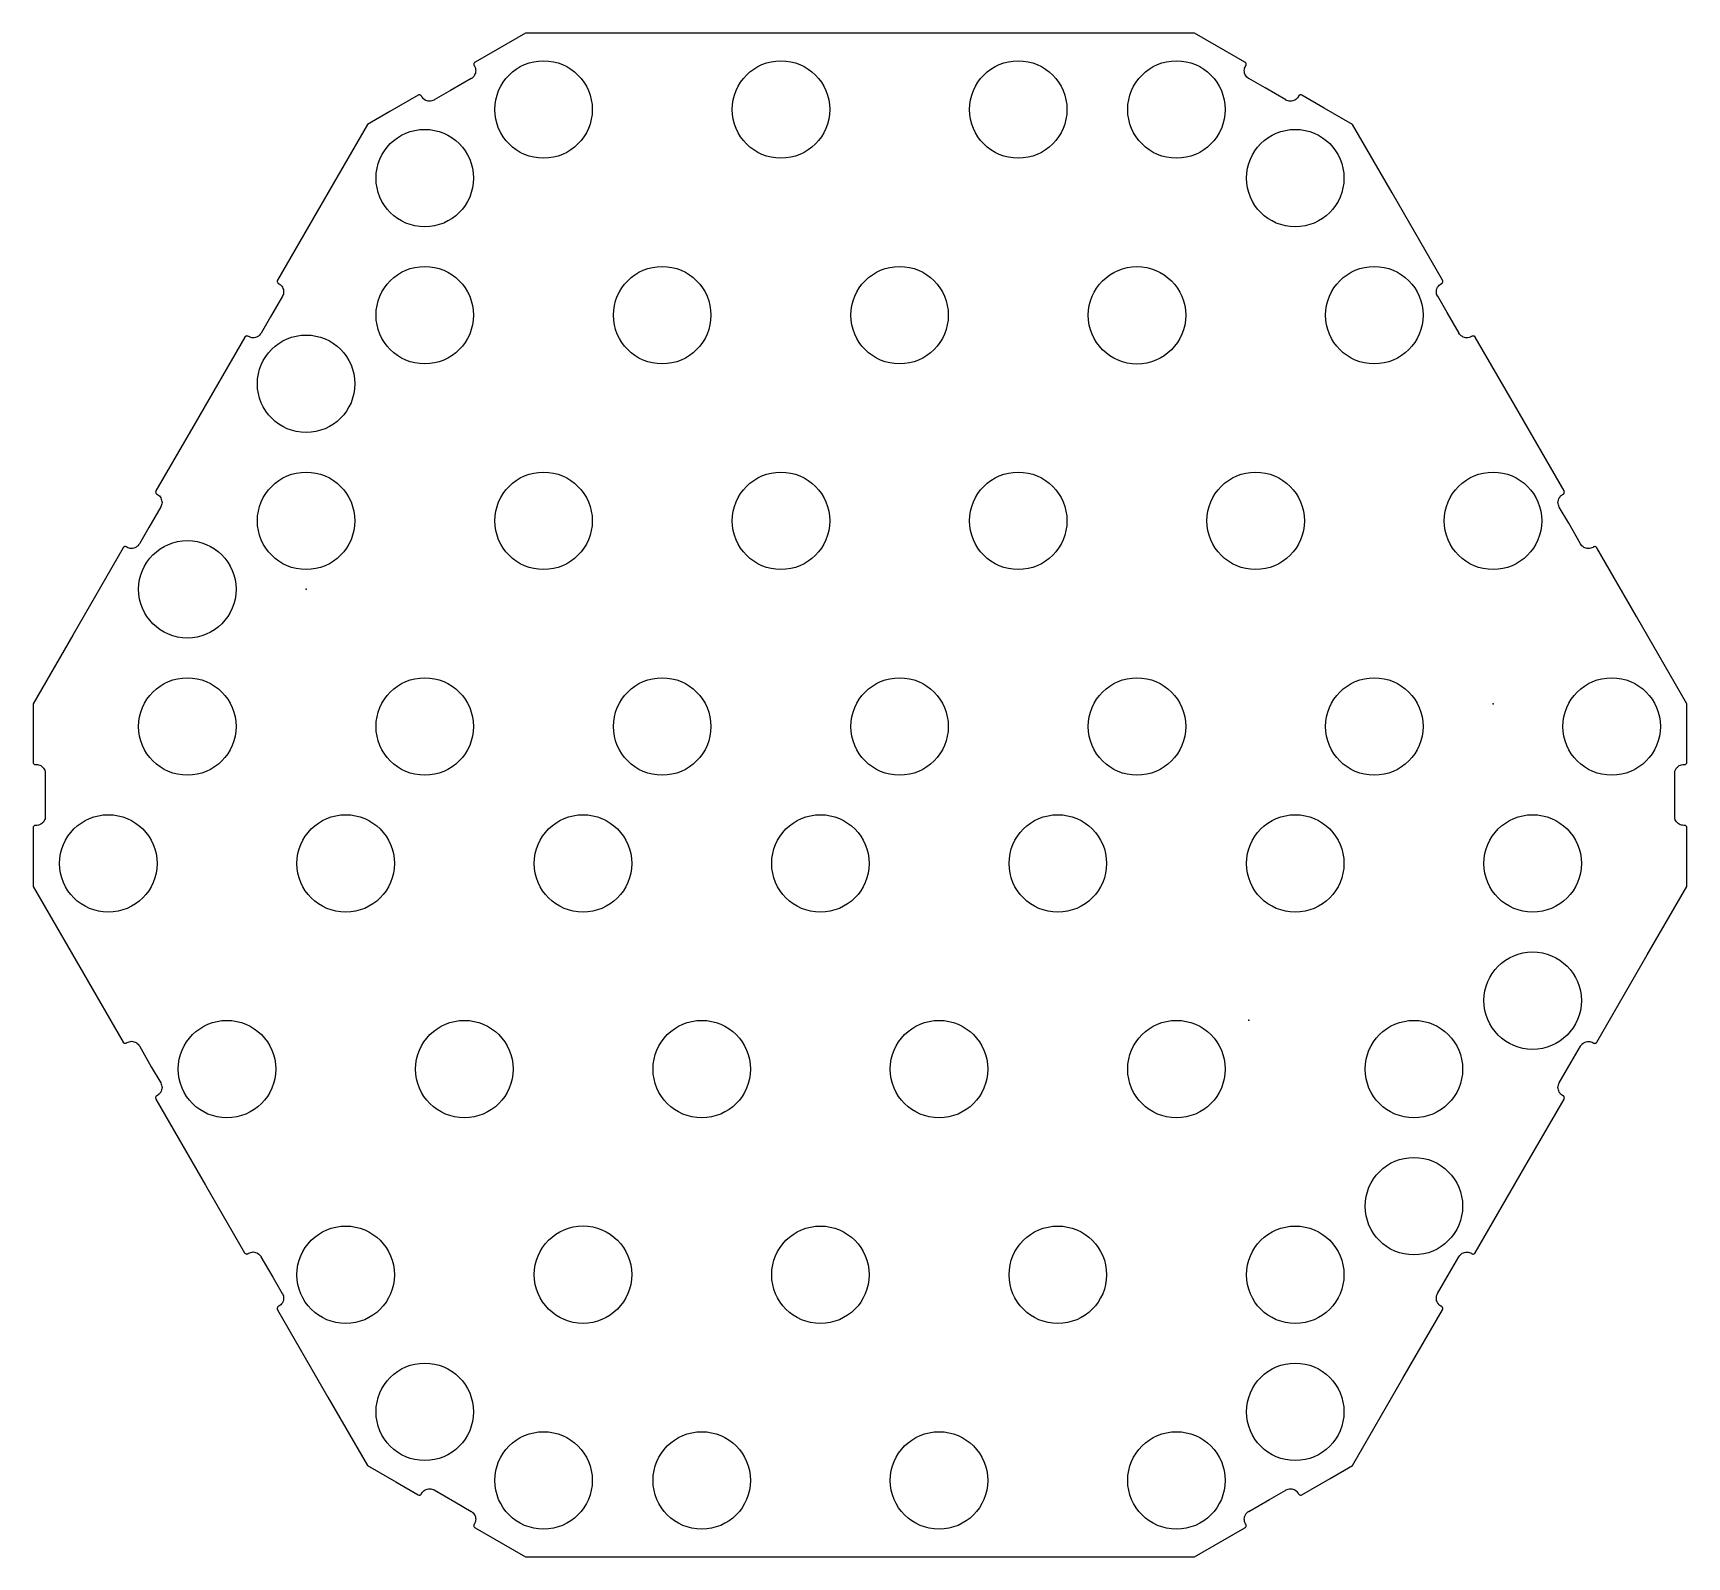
# Model space of a CAD drawing. Header units: millimetres. Extents: x -68 to 68, y -63 to 63.
import ezdxf

# ---------------------------------------------------------------- set-up
doc = ezdxf.new("R2010")
doc.units = ezdxf.units.MM
doc.header["$PDSIZE"] = -1

msp = doc.modelspace()

# ---------------------------------------------------------------- linework, layer by layer
at = {"color": 7, "linetype": 'Continuous'}
for p, q in [((27.45, 62.53), (-27.45, 62.53)), ((-67.88, 2.7), (-67.89, 2.7)), ((66.88, 1.75), (66.88, 1.75)), ((67.89, 2.7), (67.88, 2.7)), ((-66.88, -1.75), (-66.88, -1.75)), ((66.88, -1.75), (66.88, -1.75)), ((67.88, -2.7), (67.89, -2.7)), ((-36.26, -57.45), (-36.18, -57.47)), ((-27.45, -62.54), (27.45, -62.54))]:
    msp.add_line(p, q, dxfattribs=at)
at = {"color": 7, "linetype": 'Continuous', "flags": 128}
for points in [[(-27.45, 62.53), (-29.78, 61.19), (-31.6, 60.14)], [(31.6, 60.14), (29.28, 61.48), (27.45, 62.53)], [(-31.69, 60.04), (-31.7, 60), (-31.71, 59.96)], [(-31.71, 59.96), (-31.7, 59.92), (-31.69, 59.89)], [(-31.65, 60.11), (-31.67, 60.07), (-31.69, 60.04)], [(-31.69, 59.89), (-31.68, 59.87), (-31.68, 59.86)], [(-31.68, 59.86), (-31.66, 59.84), (-31.65, 59.82)], [(-31.6, 60.14), (-31.63, 60.12), (-31.65, 60.11)], [(-31.65, 59.82), (-31.65, 59.82), (-31.65, 59.82)], [(-31.65, 59.82), (-31.6, 59.72), (-31.57, 59.64)], [(31.57, 59.64), (31.61, 59.74), (31.65, 59.82)], [(31.65, 60.11), (31.62, 60.12), (31.6, 60.14)], [(31.69, 60.04), (31.67, 60.08), (31.65, 60.11)], [(31.65, 59.82), (31.66, 59.85), (31.68, 59.86)], [(31.68, 59.86), (31.68, 59.88), (31.69, 59.88)], [(31.71, 59.96), (31.7, 60.01), (31.69, 60.04)], [(31.69, 59.88), (31.7, 59.93), (31.71, 59.96)], [(-31.93, 58.8), (-33.62, 57.82), (-34.96, 57.05)], [(-31.92, 58.79), (-31.92, 58.79), (-31.93, 58.8)], [(-31.77, 58.91), (-31.85, 58.84), (-31.92, 58.79)], [(-31.65, 59.07), (-31.71, 58.98), (-31.77, 58.91)], [(-31.57, 59.25), (-31.61, 59.15), (-31.65, 59.07)], [(-31.57, 59.64), (-31.56, 59.53), (-31.54, 59.45)], [(-31.54, 59.45), (-31.56, 59.34), (-31.57, 59.25)], [(31.54, 59.45), (31.56, 59.56), (31.57, 59.64)], [(31.57, 59.25), (31.56, 59.36), (31.54, 59.45)], [(31.65, 59.07), (31.6, 59.17), (31.57, 59.25)], [(31.77, 58.91), (31.7, 59), (31.65, 59.07)], [(31.92, 58.79), (31.83, 58.86), (31.77, 58.91)], [(31.93, 58.8), (31.92, 58.79), (31.92, 58.79)], [(34.96, 57.05), (33.26, 58.03), (31.93, 58.8)], [(-36.28, 57.44), (-38.6, 56.09), (-40.43, 55.04)], [(-36.26, 57.45), (-36.27, 57.44), (-36.28, 57.44)], [(-36.18, 57.47), (-36.22, 57.46), (-36.26, 57.45)], [(-36.1, 57.45), (-36.14, 57.46), (-36.18, 57.47)], [(-36.03, 57.41), (-36.07, 57.43), (-36.1, 57.45)], [(-36.01, 57.36), (-36.02, 57.39), (-36.03, 57.41)], [(-35.98, 57.32), (-35.99, 57.35), (-36.01, 57.36)], [(-35.87, 57.16), (-35.93, 57.25), (-35.99, 57.32)], [(-35.99, 57.32), (-35.98, 57.32), (-35.98, 57.32)], [(-35.71, 57.04), (-35.8, 57.11), (-35.87, 57.16)], [(-35.53, 56.97), (-35.63, 57.01), (-35.71, 57.04)], [(-34.95, 57.04), (-35.06, 57), (-35.14, 56.97)], [(-34.96, 57.05), (-34.95, 57.04), (-34.95, 57.04)], [(34.95, 57.04), (34.96, 57.04), (34.96, 57.05)], [(35.14, 56.97), (35.03, 57.01), (34.95, 57.04)], [(35.71, 57.04), (35.61, 57), (35.53, 56.97)], [(35.87, 57.16), (35.78, 57.09), (35.71, 57.04)], [(35.99, 57.32), (35.92, 57.23), (35.87, 57.16)], [(36.01, 57.36), (35.99, 57.34), (35.98, 57.32)], [(35.98, 57.32), (35.98, 57.32), (35.99, 57.32)], [(36.03, 57.41), (36.02, 57.38), (36.01, 57.36)], [(36.1, 57.45), (36.06, 57.43), (36.03, 57.41)], [(36.18, 57.47), (36.13, 57.46), (36.1, 57.45)], [(36.26, 57.45), (36.21, 57.46), (36.18, 57.47)], [(36.28, 57.44), (36.27, 57.44), (36.26, 57.45)], [(40.43, 55.04), (38.11, 56.38), (36.28, 57.44)], [(-35.33, 56.94), (-35.44, 56.95), (-35.53, 56.97)], [(-35.14, 56.97), (-35.25, 56.95), (-35.33, 56.94)], [(35.33, 56.94), (35.22, 56.95), (35.14, 56.97)], [(35.53, 56.97), (35.42, 56.95), (35.33, 56.94)], [(-40.43, 55.04), (-44.57, 47.88), (-47.81, 42.25)], [(47.81, 42.25), (43.68, 49.41), (40.43, 55.04)], [(-47.83, 42.23), (-47.84, 42.19), (-47.84, 42.15)], [(-47.84, 42.15), (-47.84, 42.11), (-47.83, 42.08)], [(-47.81, 42.25), (-47.82, 42.24), (-47.83, 42.23)], [(47.83, 42.23), (47.82, 42.24), (47.81, 42.25)], [(47.85, 42.15), (47.84, 42.19), (47.83, 42.23)], [(47.83, 42.07), (47.84, 42.11), (47.85, 42.15)], [(-47.42, 40.93), (-48.4, 39.23), (-49.17, 37.9)], [(-47.83, 42.08), (-47.8, 42.04), (-47.78, 42.01)], [(-47.78, 42.01), (-47.76, 41.99), (-47.74, 41.98)], [(-47.74, 41.98), (-47.72, 41.97), (-47.7, 41.96)], [(-47.7, 41.96), (-47.7, 41.96), (-47.69, 41.96)], [(-47.69, 41.96), (-47.61, 41.89), (-47.54, 41.84)], [(-47.54, 41.84), (-47.47, 41.75), (-47.42, 41.69)], [(-47.42, 41.69), (-47.38, 41.58), (-47.34, 41.5)], [(-47.34, 41.11), (-47.38, 41.01), (-47.42, 40.93)], [(-47.42, 40.93), (-47.42, 40.93), (-47.42, 40.93)], [(-47.34, 41.5), (-47.33, 41.39), (-47.32, 41.31)], [(-47.32, 41.31), (-47.33, 41.2), (-47.34, 41.11)], [(47.32, 41.3), (47.33, 41.41), (47.34, 41.5)], [(47.34, 41.11), (47.33, 41.22), (47.32, 41.3)], [(47.34, 41.5), (47.39, 41.6), (47.42, 41.68)], [(47.42, 40.92), (47.38, 41.03), (47.34, 41.11)], [(47.42, 41.68), (47.49, 41.77), (47.54, 41.84)], [(47.43, 40.93), (47.42, 40.93), (47.42, 40.92)], [(49.18, 37.9), (48.2, 39.59), (47.43, 40.93)], [(47.54, 41.84), (47.63, 41.9), (47.7, 41.96)], [(47.7, 41.95), (47.72, 41.97), (47.74, 41.98)], [(47.7, 41.96), (47.7, 41.95), (47.7, 41.95)], [(47.74, 41.98), (47.77, 41.99), (47.79, 42)], [(47.79, 42), (47.81, 42.04), (47.83, 42.07)], [(-50.51, 37.58), (-54.59, 30.51), (-57.8, 24.96)], [(-50.48, 37.62), (-50.5, 37.6), (-50.51, 37.58)], [(-50.42, 37.67), (-50.46, 37.64), (-50.48, 37.62)], [(-50.34, 37.68), (-50.38, 37.67), (-50.42, 37.67)], [(-50.26, 37.67), (-50.31, 37.67), (-50.34, 37.68)], [(-50.24, 37.65), (-50.25, 37.66), (-50.26, 37.67)], [(-50.2, 37.63), (-50.22, 37.64), (-50.24, 37.65)], [(-50.2, 37.62), (-50.2, 37.62), (-50.2, 37.63)], [(-50.02, 37.55), (-50.12, 37.59), (-50.2, 37.62)], [(-49.82, 37.52), (-49.93, 37.53), (-50.02, 37.55)], [(-49.63, 37.55), (-49.74, 37.53), (-49.82, 37.52)], [(-49.44, 37.62), (-49.55, 37.58), (-49.63, 37.55)], [(-49.29, 37.74), (-49.38, 37.67), (-49.44, 37.62)], [(-49.17, 37.9), (-49.23, 37.81), (-49.29, 37.74)], [(-49.17, 37.9), (-49.17, 37.9), (-49.17, 37.9)], [(49.17, 37.89), (49.17, 37.9), (49.18, 37.9)], [(49.29, 37.74), (49.22, 37.82), (49.17, 37.89)], [(49.45, 37.62), (49.36, 37.68), (49.29, 37.74)], [(49.63, 37.54), (49.53, 37.58), (49.45, 37.62)], [(49.83, 37.51), (49.72, 37.53), (49.63, 37.54)], [(50.02, 37.54), (49.91, 37.53), (49.83, 37.51)], [(50.2, 37.62), (50.1, 37.57), (50.02, 37.54)], [(50.24, 37.65), (50.22, 37.63), (50.2, 37.62)], [(50.2, 37.62), (50.2, 37.62), (50.2, 37.62)], [(50.26, 37.66), (50.25, 37.65), (50.24, 37.65)], [(50.34, 37.68), (50.3, 37.67), (50.26, 37.66)], [(50.42, 37.66), (50.38, 37.67), (50.34, 37.68)], [(50.49, 37.62), (50.45, 37.64), (50.42, 37.66)], [(50.51, 37.57), (50.5, 37.6), (50.49, 37.62)], [(57.8, 24.96), (53.72, 32.02), (50.51, 37.57)], [(-57.81, 24.94), (-57.82, 24.9), (-57.83, 24.86)], [(-57.83, 24.86), (-57.82, 24.82), (-57.81, 24.78)], [(-57.8, 24.96), (-57.81, 24.95), (-57.81, 24.94)], [(-57.81, 24.78), (-57.79, 24.75), (-57.77, 24.72)], [(-57.77, 24.72), (-57.74, 24.7), (-57.72, 24.69)], [(-57.72, 24.69), (-57.7, 24.67), (-57.68, 24.66)], [(-57.68, 24.66), (-57.68, 24.67), (-57.68, 24.67)], [(-57.68, 24.67), (-57.59, 24.6), (-57.52, 24.55)], [(-57.52, 24.55), (-57.45, 24.46), (-57.4, 24.39)], [(57.4, 24.39), (57.47, 24.48), (57.52, 24.54)], [(57.52, 24.54), (57.61, 24.61), (57.68, 24.66)], [(57.68, 24.66), (57.71, 24.67), (57.73, 24.68)], [(57.68, 24.66), (57.68, 24.66), (57.68, 24.66)], [(57.73, 24.68), (57.75, 24.7), (57.77, 24.71)], [(57.77, 24.71), (57.79, 24.75), (57.81, 24.78)], [(57.81, 24.93), (57.81, 24.95), (57.8, 24.96)], [(57.83, 24.86), (57.82, 24.9), (57.81, 24.93)], [(57.81, 24.78), (57.82, 24.82), (57.83, 24.86)], [(-57.41, 23.64), (-58.39, 21.94), (-59.16, 20.61)], [(-57.4, 23.64), (-57.4, 23.64), (-57.41, 23.64)], [(-57.4, 24.39), (-57.36, 24.29), (-57.33, 24.21)], [(-57.33, 23.82), (-57.37, 23.72), (-57.4, 23.64)], [(-57.33, 24.21), (-57.31, 24.1), (-57.3, 24.01)], [(-57.3, 24.01), (-57.31, 23.9), (-57.33, 23.82)], [(57.3, 24.01), (57.32, 24.12), (57.33, 24.21)], [(57.33, 23.81), (57.31, 23.92), (57.3, 24.01)], [(57.33, 24.21), (57.37, 24.31), (57.4, 24.39)], [(57.4, 23.63), (57.36, 23.73), (57.33, 23.81)], [(57.41, 23.63), (57.41, 23.63), (57.4, 23.63)], [(59.16, 20.6), (58.18, 22.3), (57.41, 23.63)], [(-60.4, 20.37), (-60.44, 20.35), (-60.47, 20.33)], [(-60.32, 20.39), (-60.37, 20.38), (-60.4, 20.37)], [(-60.25, 20.37), (-60.29, 20.38), (-60.32, 20.39)], [(-60.22, 20.36), (-60.24, 20.37), (-60.25, 20.37)], [(-59.27, 20.45), (-59.36, 20.38), (-59.43, 20.33)], [(-59.15, 20.6), (-59.22, 20.52), (-59.27, 20.45)], [(-59.16, 20.61), (-59.15, 20.61), (-59.15, 20.6)], [(59.27, 20.44), (59.21, 20.53), (59.15, 20.6)], [(59.15, 20.6), (59.16, 20.6), (59.16, 20.6)], [(59.43, 20.32), (59.34, 20.39), (59.27, 20.44)], [(60.25, 20.37), (60.23, 20.36), (60.23, 20.35)], [(60.33, 20.38), (60.28, 20.37), (60.25, 20.37)], [(60.4, 20.37), (60.36, 20.38), (60.33, 20.38)], [(60.47, 20.32), (60.43, 20.35), (60.4, 20.37)], [(-60.5, 20.29), (-64.63, 13.12), (-67.88, 7.49)], [(-60.47, 20.33), (-60.48, 20.3), (-60.5, 20.29)], [(-60.18, 20.33), (-60.21, 20.35), (-60.22, 20.36)], [(-60, 20.25), (-60.1, 20.29), (-60.18, 20.33)], [(-60.18, 20.33), (-60.18, 20.33), (-60.18, 20.33)], [(-59.81, 20.23), (-59.92, 20.24), (-60, 20.25)], [(-59.61, 20.25), (-59.72, 20.24), (-59.81, 20.23)], [(-59.43, 20.33), (-59.53, 20.29), (-59.61, 20.25)], [(59.61, 20.25), (59.51, 20.29), (59.43, 20.32)], [(59.81, 20.22), (59.7, 20.24), (59.61, 20.25)], [(60, 20.25), (59.9, 20.23), (59.81, 20.22)], [(60.19, 20.32), (60.09, 20.28), (60, 20.25)], [(60.23, 20.35), (60.2, 20.34), (60.18, 20.33)], [(60.18, 20.33), (60.19, 20.33), (60.19, 20.32)], [(60.5, 20.28), (60.48, 20.3), (60.47, 20.32)], [(67.88, 7.49), (63.75, 14.65), (60.5, 20.28)], [(-67.88, 7.49), (-67.88, 4.81), (-67.88, 2.7)], [(67.88, 2.7), (67.88, 5.38), (67.88, 7.49)], [(-67.89, 2.7), (-67.88, 2.66), (-67.87, 2.62)], [(-67.87, 2.62), (-67.85, 2.58), (-67.83, 2.56)], [(-67.83, 2.56), (-67.79, 2.53), (-67.76, 2.51)], [(-67.76, 2.51), (-67.72, 2.5), (-67.68, 2.5)], [(-67.68, 2.5), (-67.65, 2.5), (-67.63, 2.5)], [(-67.63, 2.5), (-67.63, 2.5), (-67.63, 2.51)], [(-67.63, 2.51), (-67.52, 2.49), (-67.44, 2.48)], [(-67.44, 2.48), (-67.33, 2.44), (-67.25, 2.41)], [(-67.25, 2.41), (-67.17, 2.34), (-67.1, 2.28)], [(-67.1, 2.28), (-67.03, 2.2), (-66.98, 2.13)], [(-66.98, 2.13), (-66.93, 2.03), (-66.9, 1.95)], [(-66.9, 1.95), (-66.89, 1.84), (-66.88, 1.75)], [(-66.88, 1.75), (-66.88, -0.21), (-66.88, -1.75)], [(66.88, 1.75), (66.89, 1.86), (66.9, 1.95)], [(66.88, -1.75), (66.88, 0.21), (66.88, 1.75)], [(66.9, 1.95), (66.94, 2.05), (66.98, 2.13)], [(66.98, 2.13), (67.04, 2.22), (67.1, 2.28)], [(67.1, 2.28), (67.18, 2.35), (67.25, 2.41)], [(67.25, 2.41), (67.36, 2.45), (67.44, 2.48)], [(67.44, 2.48), (67.55, 2.5), (67.63, 2.51)], [(67.63, 2.51), (67.66, 2.5), (67.68, 2.5)], [(67.68, 2.5), (67.73, 2.5), (67.76, 2.51)], [(67.68, 2.5), (67.68, 2.5), (67.68, 2.5)], [(67.76, 2.51), (67.8, 2.54), (67.83, 2.56)], [(67.83, 2.56), (67.85, 2.59), (67.87, 2.62)], [(67.87, 2.62), (67.88, 2.67), (67.89, 2.7)], [(-67.87, -2.62), (-67.88, -2.67), (-67.89, -2.7)], [(-67.89, -2.7), (-67.88, -5.39), (-67.88, -7.5)], [(-67.83, -2.56), (-67.85, -2.59), (-67.87, -2.62)], [(-67.76, -2.51), (-67.8, -2.54), (-67.83, -2.56)], [(-67.68, -2.5), (-67.73, -2.5), (-67.76, -2.51)], [(-67.63, -2.51), (-67.66, -2.5), (-67.68, -2.5)], [(-67.68, -2.5), (-67.68, -2.5), (-67.68, -2.5)], [(-67.44, -2.48), (-67.55, -2.5), (-67.63, -2.51)], [(-67.25, -2.41), (-67.36, -2.45), (-67.44, -2.48)], [(-67.1, -2.28), (-67.18, -2.35), (-67.25, -2.41)], [(-66.98, -2.13), (-67.04, -2.22), (-67.1, -2.28)], [(-66.9, -1.95), (-66.94, -2.05), (-66.98, -2.13)], [(-66.88, -1.75), (-66.89, -1.86), (-66.9, -1.95)], [(66.9, -1.95), (66.89, -1.84), (66.88, -1.75)], [(66.98, -2.13), (66.93, -2.03), (66.9, -1.95)], [(67.1, -2.28), (67.03, -2.2), (66.98, -2.13)], [(67.25, -2.41), (67.17, -2.34), (67.1, -2.28)], [(67.44, -2.48), (67.33, -2.44), (67.25, -2.41)], [(67.63, -2.51), (67.52, -2.49), (67.44, -2.48)], [(67.68, -2.5), (67.65, -2.5), (67.63, -2.5)], [(67.63, -2.5), (67.63, -2.5), (67.63, -2.51)], [(67.76, -2.51), (67.72, -2.5), (67.68, -2.5)], [(67.83, -2.56), (67.79, -2.53), (67.76, -2.51)], [(67.87, -2.62), (67.85, -2.58), (67.83, -2.56)], [(67.89, -2.7), (67.88, -2.66), (67.87, -2.62)], [(67.88, -7.5), (67.88, -4.81), (67.88, -2.7)], [(-67.88, -7.5), (-63.75, -14.66), (-60.5, -20.28)], [(60.5, -20.29), (64.63, -13.12), (67.88, -7.5)], [(-60.5, -20.28), (-60.49, -20.31), (-60.47, -20.33)], [(-60.47, -20.33), (-60.44, -20.35), (-60.41, -20.37)], [(-60.25, -20.37), (-60.24, -20.36), (-60.23, -20.35)], [(-60.23, -20.35), (-60.2, -20.34), (-60.18, -20.33)], [(-60.19, -20.32), (-60.09, -20.28), (-60, -20.25)], [(-60.18, -20.33), (-60.19, -20.33), (-60.19, -20.32)], [(-60, -20.25), (-59.9, -20.23), (-59.81, -20.22)], [(-59.81, -20.22), (-59.7, -20.24), (-59.61, -20.25)], [(-59.61, -20.25), (-59.51, -20.29), (-59.43, -20.32)], [(-59.43, -20.32), (-59.34, -20.39), (-59.27, -20.44)], [(59.27, -20.45), (59.36, -20.38), (59.43, -20.33)], [(59.43, -20.33), (59.53, -20.29), (59.61, -20.25)], [(59.61, -20.25), (59.72, -20.24), (59.81, -20.23)], [(59.81, -20.23), (59.92, -20.24), (60, -20.25)], [(60, -20.25), (60.1, -20.29), (60.18, -20.33)], [(60.18, -20.33), (60.21, -20.35), (60.22, -20.36)], [(60.22, -20.36), (60.24, -20.37), (60.25, -20.37)], [(60.4, -20.37), (60.44, -20.35), (60.47, -20.33)], [(60.47, -20.33), (60.49, -20.3), (60.5, -20.29)], [(-60.41, -20.37), (-60.36, -20.38), (-60.33, -20.39)], [(-60.33, -20.39), (-60.29, -20.38), (-60.25, -20.37)], [(-59.27, -20.44), (-59.21, -20.53), (-59.15, -20.6)], [(-59.15, -20.6), (-58.18, -22.3), (-57.41, -23.63)], [(57.4, -23.64), (58.38, -21.94), (59.16, -20.61)], [(59.15, -20.6), (59.22, -20.52), (59.27, -20.45)], [(59.16, -20.61), (59.15, -20.61), (59.15, -20.6)], [(60.25, -20.37), (60.29, -20.38), (60.32, -20.39)], [(60.32, -20.39), (60.37, -20.38), (60.4, -20.37)], [(-57.4, -24.39), (-57.47, -24.48), (-57.52, -24.54)], [(-57.41, -23.63), (-57.41, -23.63), (-57.4, -23.63)], [(-57.4, -23.63), (-57.36, -23.73), (-57.33, -23.81)], [(-57.33, -24.21), (-57.37, -24.31), (-57.4, -24.39)], [(-57.33, -23.81), (-57.31, -23.92), (-57.3, -24.01)], [(-57.3, -24.01), (-57.32, -24.12), (-57.33, -24.21)], [(57.3, -24.01), (57.31, -23.9), (57.33, -23.82)], [(57.33, -24.21), (57.31, -24.1), (57.3, -24.01)], [(57.33, -23.82), (57.37, -23.72), (57.4, -23.64)], [(57.4, -24.39), (57.36, -24.29), (57.33, -24.21)], [(57.52, -24.55), (57.45, -24.46), (57.4, -24.39)], [(-57.82, -24.78), (-57.83, -24.82), (-57.83, -24.86)], [(-57.83, -24.86), (-57.82, -24.9), (-57.82, -24.94)], [(-57.77, -24.71), (-57.8, -24.75), (-57.82, -24.78)], [(-57.82, -24.94), (-57.81, -24.95), (-57.8, -24.96)], [(-57.8, -24.96), (-53.72, -32.02), (-50.52, -37.57)], [(-57.73, -24.68), (-57.75, -24.7), (-57.77, -24.71)], [(-57.68, -24.66), (-57.71, -24.67), (-57.73, -24.68)], [(-57.52, -24.54), (-57.61, -24.61), (-57.68, -24.66)], [(-57.68, -24.66), (-57.68, -24.66), (-57.68, -24.66)], [(50.51, -37.58), (54.59, -30.51), (57.8, -24.96)], [(57.68, -24.67), (57.59, -24.6), (57.52, -24.55)], [(57.72, -24.69), (57.7, -24.67), (57.68, -24.66)], [(57.68, -24.66), (57.68, -24.67), (57.68, -24.67)], [(57.77, -24.72), (57.74, -24.7), (57.72, -24.69)], [(57.81, -24.78), (57.79, -24.75), (57.77, -24.72)], [(57.8, -24.96), (57.81, -24.95), (57.81, -24.94)], [(57.83, -24.86), (57.82, -24.82), (57.81, -24.78)], [(57.81, -24.94), (57.82, -24.9), (57.83, -24.86)], [(-50.52, -37.57), (-50.5, -37.6), (-50.49, -37.62)], [(-50.49, -37.62), (-50.45, -37.64), (-50.42, -37.66)], [(-50.42, -37.66), (-50.38, -37.67), (-50.34, -37.68)], [(-50.34, -37.68), (-50.3, -37.67), (-50.27, -37.66)], [(-50.27, -37.66), (-50.25, -37.65), (-50.24, -37.65)], [(-50.24, -37.65), (-50.22, -37.63), (-50.2, -37.62)], [(-50.2, -37.62), (-50.1, -37.57), (-50.02, -37.54)], [(-50.2, -37.62), (-50.2, -37.62), (-50.2, -37.62)], [(-50.02, -37.54), (-49.91, -37.53), (-49.83, -37.51)], [(-49.83, -37.51), (-49.72, -37.53), (-49.63, -37.54)], [(-49.63, -37.54), (-49.53, -37.58), (-49.45, -37.62)], [(-49.45, -37.62), (-49.36, -37.68), (-49.29, -37.74)], [(-49.29, -37.74), (-49.22, -37.82), (-49.17, -37.89)], [(-49.17, -37.89), (-49.17, -37.9), (-49.18, -37.9)], [(-49.18, -37.9), (-48.2, -39.59), (-47.43, -40.93)], [(47.42, -40.93), (48.4, -39.23), (49.17, -37.9)], [(49.17, -37.9), (49.23, -37.81), (49.29, -37.74)], [(49.17, -37.9), (49.17, -37.9), (49.17, -37.9)], [(49.29, -37.74), (49.38, -37.67), (49.44, -37.62)], [(49.44, -37.62), (49.55, -37.58), (49.63, -37.55)], [(49.63, -37.55), (49.74, -37.53), (49.82, -37.52)], [(49.82, -37.52), (49.93, -37.53), (50.02, -37.55)], [(50.02, -37.55), (50.12, -37.59), (50.2, -37.62)], [(50.2, -37.62), (50.2, -37.62), (50.2, -37.63)], [(50.2, -37.63), (50.22, -37.64), (50.24, -37.65)], [(50.24, -37.65), (50.25, -37.66), (50.26, -37.67)], [(50.26, -37.67), (50.31, -37.68), (50.34, -37.68)], [(50.34, -37.68), (50.38, -37.67), (50.42, -37.67)], [(50.42, -37.67), (50.46, -37.64), (50.48, -37.62)], [(50.48, -37.62), (50.5, -37.6), (50.51, -37.58)], [(-47.83, -42.07), (-47.84, -42.12), (-47.85, -42.15)], [(-47.79, -42.01), (-47.81, -42.04), (-47.83, -42.07)], [(-47.74, -41.98), (-47.77, -41.99), (-47.79, -42.01)], [(-47.7, -41.95), (-47.73, -41.97), (-47.74, -41.98)], [(-47.54, -41.84), (-47.63, -41.9), (-47.7, -41.96)], [(-47.7, -41.96), (-47.7, -41.95), (-47.7, -41.95)], [(-47.42, -41.68), (-47.49, -41.77), (-47.54, -41.84)], [(-47.43, -40.93), (-47.42, -40.93), (-47.42, -40.92)], [(-47.42, -40.92), (-47.38, -41.03), (-47.34, -41.11)], [(-47.34, -41.5), (-47.39, -41.6), (-47.42, -41.68)], [(-47.34, -41.11), (-47.33, -41.22), (-47.32, -41.3)], [(-47.32, -41.3), (-47.33, -41.41), (-47.34, -41.5)], [(47.32, -41.31), (47.33, -41.2), (47.34, -41.11)], [(47.34, -41.5), (47.33, -41.39), (47.32, -41.31)], [(47.34, -41.11), (47.38, -41.01), (47.42, -40.93)], [(47.42, -41.69), (47.38, -41.58), (47.34, -41.5)], [(47.42, -40.93), (47.42, -40.93), (47.42, -40.93)], [(47.54, -41.84), (47.47, -41.75), (47.42, -41.69)], [(47.69, -41.96), (47.61, -41.89), (47.54, -41.84)], [(47.7, -41.96), (47.7, -41.96), (47.69, -41.96)], [(47.74, -41.98), (47.72, -41.97), (47.7, -41.96)], [(47.78, -42.01), (47.76, -41.99), (47.74, -41.98)], [(47.83, -42.08), (47.8, -42.04), (47.78, -42.01)], [(47.84, -42.15), (47.84, -42.11), (47.83, -42.08)], [(-47.85, -42.15), (-47.84, -42.19), (-47.83, -42.23)], [(-47.83, -42.23), (-47.82, -42.24), (-47.82, -42.25)], [(-47.82, -42.25), (-43.68, -49.42), (-40.43, -55.04)], [(40.43, -55.04), (44.57, -47.88), (47.81, -42.25)], [(47.81, -42.25), (47.82, -42.24), (47.83, -42.23)], [(47.83, -42.23), (47.84, -42.19), (47.84, -42.15)], [(-40.43, -55.04), (-38.11, -56.38), (-36.28, -57.44)], [(36.28, -57.44), (38.6, -56.1), (40.43, -55.04)], [(-35.71, -57.04), (-35.61, -57), (-35.53, -56.97)], [(-35.53, -56.97), (-35.42, -56.95), (-35.33, -56.94)], [(-35.33, -56.94), (-35.22, -56.95), (-35.14, -56.97)], [(-35.14, -56.97), (-35.03, -57.01), (-34.95, -57.04)], [(34.95, -57.04), (35.06, -57), (35.14, -56.97)], [(35.14, -56.97), (35.25, -56.95), (35.33, -56.94)], [(35.33, -56.94), (35.44, -56.95), (35.53, -56.97)], [(35.53, -56.97), (35.63, -57.01), (35.71, -57.04)], [(-36.28, -57.44), (-36.27, -57.45), (-36.26, -57.45)], [(-36.18, -57.47), (-36.14, -57.46), (-36.1, -57.45)], [(-36.1, -57.45), (-36.06, -57.43), (-36.04, -57.41)], [(-36.04, -57.41), (-36.02, -57.38), (-36.01, -57.36)], [(-36.01, -57.36), (-35.99, -57.34), (-35.98, -57.32)], [(-35.99, -57.32), (-35.92, -57.23), (-35.87, -57.16)], [(-35.98, -57.32), (-35.98, -57.32), (-35.99, -57.32)], [(-35.87, -57.16), (-35.78, -57.09), (-35.71, -57.04)], [(-34.95, -57.04), (-33.26, -58.02), (-31.93, -58.8)], [(31.93, -58.8), (33.62, -57.82), (34.96, -57.05)], [(34.96, -57.05), (34.95, -57.04), (34.95, -57.04)], [(35.71, -57.04), (35.8, -57.11), (35.87, -57.16)], [(35.87, -57.16), (35.93, -57.25), (35.99, -57.32)], [(35.99, -57.32), (35.98, -57.32), (35.98, -57.32)], [(35.98, -57.32), (36, -57.35), (36.01, -57.36)], [(36.01, -57.36), (36.02, -57.39), (36.04, -57.41)], [(36.04, -57.41), (36.07, -57.43), (36.1, -57.45)], [(36.1, -57.45), (36.15, -57.46), (36.18, -57.47)], [(36.18, -57.47), (36.22, -57.46), (36.26, -57.45)], [(36.26, -57.45), (36.27, -57.44), (36.28, -57.44)], [(-31.93, -58.8), (-31.92, -58.79), (-31.92, -58.79)], [(-31.92, -58.79), (-31.83, -58.86), (-31.77, -58.91)], [(-31.77, -58.91), (-31.7, -59), (-31.65, -59.07)], [(-31.65, -59.07), (-31.6, -59.17), (-31.57, -59.25)], [(-31.57, -59.64), (-31.61, -59.74), (-31.65, -59.82)], [(-31.57, -59.25), (-31.56, -59.36), (-31.54, -59.45)], [(-31.54, -59.45), (-31.56, -59.56), (-31.57, -59.64)], [(31.54, -59.45), (31.56, -59.34), (31.57, -59.25)], [(31.57, -59.64), (31.56, -59.53), (31.54, -59.45)], [(31.57, -59.25), (31.61, -59.15), (31.65, -59.07)], [(31.65, -59.82), (31.6, -59.72), (31.57, -59.64)], [(31.65, -59.07), (31.71, -58.98), (31.77, -58.91)], [(31.77, -58.91), (31.85, -58.84), (31.92, -58.79)], [(31.92, -58.79), (31.92, -58.79), (31.93, -58.8)], [(-31.69, -59.89), (-31.7, -59.93), (-31.71, -59.96)], [(-31.71, -59.96), (-31.7, -60.01), (-31.69, -60.04)], [(-31.68, -59.86), (-31.68, -59.88), (-31.69, -59.89)], [(-31.69, -60.04), (-31.67, -60.08), (-31.65, -60.11)], [(-31.65, -59.82), (-31.67, -59.85), (-31.68, -59.86)], [(-31.65, -59.82), (-31.65, -59.82), (-31.65, -59.82)], [(-31.65, -60.11), (-31.62, -60.13), (-31.6, -60.14)], [(-31.6, -60.14), (-29.28, -61.48), (-27.45, -62.54)], [(27.45, -62.54), (29.78, -61.19), (31.6, -60.14)], [(31.6, -60.14), (31.63, -60.12), (31.65, -60.11)], [(31.68, -59.86), (31.66, -59.84), (31.65, -59.82)], [(31.65, -59.82), (31.65, -59.82), (31.65, -59.82)], [(31.65, -60.11), (31.67, -60.07), (31.69, -60.04)], [(31.69, -59.89), (31.68, -59.87), (31.68, -59.86)], [(31.71, -59.96), (31.7, -59.92), (31.69, -59.89)], [(31.69, -60.04), (31.7, -60), (31.71, -59.96)]]:
    msp.add_lwpolyline(points, dxfattribs=at)
at = {"color": 7, "linetype": 'Continuous'}
for centre in [(-25.98, 56.26), (-6.49, 56.26), (12.99, 56.26), (25.98, 56.26), (-35.73, 50.63), (35.73, 50.63), (-35.73, 39.38), (-16.24, 39.38), (3.25, 39.38), (22.74, 39.37), (42.22, 39.38), (-45.47, 33.75), (-45.47, 22.5), (-25.98, 22.5), (-6.49, 22.5), (12.99, 22.5), (32.48, 22.5), (51.97, 22.5), (-55.22, 16.88), (-55.22, 5.62), (-35.73, 5.62), (-16.24, 5.62), (3.25, 5.62), (22.74, 5.62), (42.22, 5.62), (61.71, 5.62), (-61.71, -5.62), (-42.22, -5.62), (-22.74, -5.62), (-3.25, -5.62), (16.24, -5.62), (35.73, -5.62), (55.22, -5.62), (55.22, -16.88), (-51.97, -22.5), (-32.48, -22.5), (-12.99, -22.5), (6.49, -22.5), (25.98, -22.5), (45.47, -22.5), (45.47, -33.75), (-42.22, -39.38), (-22.74, -39.37), (-3.25, -39.38), (16.24, -39.38), (35.73, -39.38), (-35.73, -50.63), (35.73, -50.63), (-25.98, -56.26), (-12.99, -56.26), (6.49, -56.26), (25.98, -56.26)]:
    msp.add_circle(centre, 4, dxfattribs=at)
for p in [(-45.47, 16.88), (51.97, 7.49), (31.92, -18.49)]:
    msp.add_point(p, dxfattribs=at)

doc.saveas('drawing.dxf')
